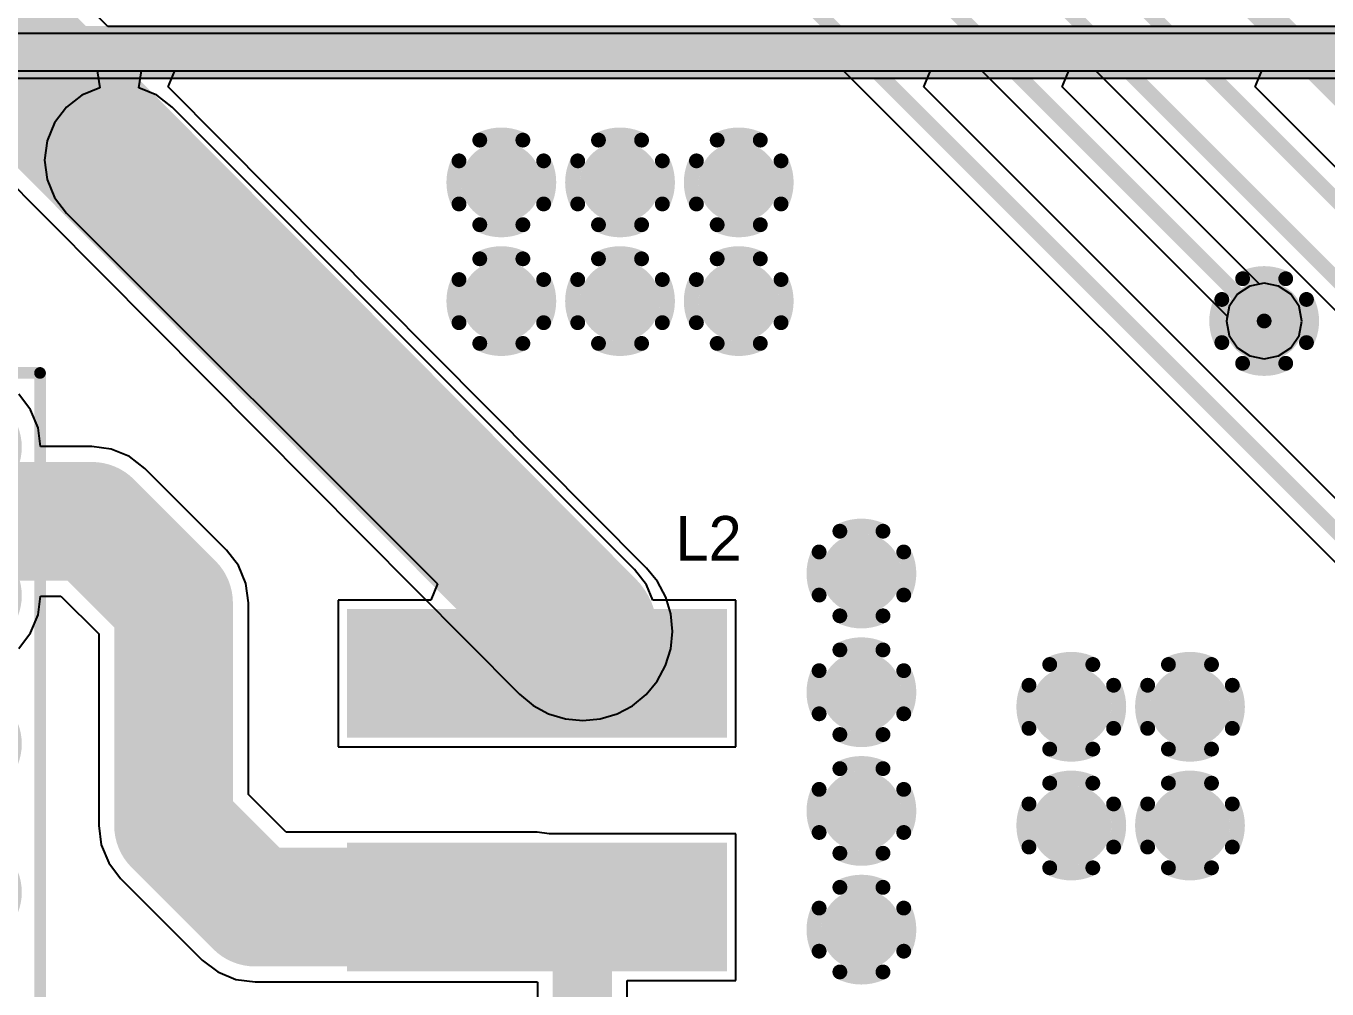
# Model space of a CAD drawing. Header units: millimetres. Extents: x 6.83 to 16.18, y 4.59 to 12.3.
# Drawn here: x 13.307 to 14.184, y 9.025 to 9.674 of the extents above; entities that cross this region are included whole.
import ezdxf

# ---------------------------------------------------------------- set-up
doc = ezdxf.new("R2010")
doc.units = ezdxf.units.MM
doc.header["$MEASUREMENT"] = 0
for name, color, linetype in [('BottomLayer', 5, 'Continuous'), ('BottomSolder', 6, 'Continuous'), ('InternalPlane1', 76, 'Continuous'), ('InternalPlane2', 16, 'Continuous'), ('MultiLayer', 9, 'Continuous'), ('PadHoleLayer', 156, 'Continuous'), ('TopLayer', 1, 'Continuous'), ('TopOverlay', 2, 'Continuous'), ('TopPaste', 8, 'Continuous'), ('TopSolder', 216, 'Continuous'), ('ViaHoleLayer', 16, 'Continuous')]:
    doc.layers.add(name, color=color, linetype=linetype)

# ---------------------------------------------------------------- blocks, each defined once
blk = doc.blocks.new('8040_115')
at = {"layer": 'TopLayer'}
for points in [[(-0.12402, 0.11811), (0.12402, 0.11811), (-0.12402, 0.19685), (0.12402, 0.19685)], [(-0.12402, -0.03937), (0.12402, -0.03937), (-0.12402, 0.03937), (0.12402, 0.03937)]]:
    blk.add_solid(points, dxfattribs=at)
at = {"layer": 'TopPaste'}
for points in [[(-0.12402, 0.11811), (0.12402, 0.11811), (-0.12402, 0.19685), (0.12402, 0.19685)], [(-0.12402, -0.03937), (0.12402, -0.03937), (-0.12402, 0.03937), (0.12402, 0.03937)]]:
    blk.add_solid(points, dxfattribs=at)
at = {"layer": 'TopSolder'}
for points in [[(-0.12802, 0.11411), (0.12802, 0.11411), (-0.12802, 0.20085), (0.12802, 0.20085)], [(-0.12802, -0.04337), (0.12802, -0.04337), (-0.12802, 0.04337), (0.12802, 0.04337)]]:
    blk.add_solid(points, dxfattribs=at)
blk = doc.blocks.new('HDR1X8_212')
at = {"layer": 'BottomLayer', "const_width": 0.02953}
for points in [[(0.08524, 0, 1), (0.11476, 0, 1)], [(0.18524, 0, 1), (0.21476, 0, 1)], [(0.28524, 0, 1), (0.31476, 0, 1)], [(0.38524, 0, 1), (0.41476, 0, 1)], [(0.48524, 0, 1), (0.51476, 0, 1)], [(0.58524, 0, 1), (0.61476, 0, 1)], [(0.68524, 0, 1), (0.71476, 0, 1)]]:
    blk.add_lwpolyline(points, format="xyb", close=True, dxfattribs=at)
at = {"layer": 'BottomLayer'}
blk.add_solid([(-0.02953, -0.02953), (0.02953, -0.02953), (-0.02953, 0.02953), (0.02953, 0.02953)], dxfattribs=at)
at = {"layer": 'BottomSolder', "const_width": 0.03353}
for points in [[(0.08324, 0, 1), (0.11676, 0, 1)], [(0.18324, 0, 1), (0.21676, 0, 1)], [(0.28324, 0, 1), (0.31676, 0, 1)], [(0.38324, 0, 1), (0.41676, 0, 1)], [(0.48324, 0, 1), (0.51676, 0, 1)], [(0.58324, 0, 1), (0.61676, 0, 1)], [(0.68324, 0, 1), (0.71676, 0, 1)]]:
    blk.add_lwpolyline(points, format="xyb", close=True, dxfattribs=at)
at = {"layer": 'BottomSolder'}
blk.add_solid([(-0.03353, -0.03353), (0.03353, -0.03353), (-0.03353, 0.03353), (0.03353, 0.03353)], dxfattribs=at)
at = {"layer": 'InternalPlane1', "const_width": 0.01}
for points in [[(-0.022, 0.03662, -0.277325), (0.022, 0.03662)], [(0.078, 0.03662, -0.277325), (0.122, 0.03662)], [(-0.03662, -0.022, -0.277325), (-0.03662, 0.022)], [(0.03662, 0.022, -0.277325), (0.03662, -0.022)], [(0.06338, -0.022, -0.277325), (0.06338, 0.022)], [(0.13662, 0.022, -0.277325), (0.13662, -0.022)], [(0.022, -0.03662, -0.277325), (-0.022, -0.03662)], [(0.122, -0.03662, -0.277325), (0.078, -0.03662)]]:
    blk.add_lwpolyline(points, format="xyb", dxfattribs=at)
at = {"layer": 'InternalPlane1'}
for points, const_width in [([(-0.0245, 0.03662, 1), (-0.0195, 0.03662, 1)], 0.005), ([(0.0195, 0.03662, 1), (0.0245, 0.03662, 1)], 0.005), ([(0.0755, 0.03662, 1), (0.0805, 0.03662, 1)], 0.005), ([(0.1195, 0.03662, 1), (0.1245, 0.03662, 1)], 0.005), ([(0.18114, 0, 1), (0.21886, 0, 1)], 0.03772), ([(0.28114, 0, 1), (0.31886, 0, 1)], 0.03772), ([(0.38114, 0, 1), (0.41886, 0, 1)], 0.03772), ([(0.48114, 0, 1), (0.51886, 0, 1)], 0.03772), ([(0.58114, 0, 1), (0.61886, 0, 1)], 0.03772), ([(0.68114, 0, 1), (0.71886, 0, 1)], 0.03772), ([(-0.03912, 0.022, 1), (-0.03412, 0.022, 1)], 0.005), ([(0.03412, 0.022, 1), (0.03912, 0.022, 1)], 0.005), ([(0.06088, 0.022, 1), (0.06588, 0.022, 1)], 0.005), ([(0.13412, 0.022, 1), (0.13912, 0.022, 1)], 0.005), ([(-0.03912, -0.022, 1), (-0.03412, -0.022, 1)], 0.005), ([(0.03412, -0.022, 1), (0.03912, -0.022, 1)], 0.005), ([(0.06088, -0.022, 1), (0.06588, -0.022, 1)], 0.005), ([(0.13412, -0.022, 1), (0.13912, -0.022, 1)], 0.005), ([(-0.0245, -0.03662, 1), (-0.0195, -0.03662, 1)], 0.005), ([(0.0195, -0.03662, 1), (0.0245, -0.03662, 1)], 0.005), ([(0.0755, -0.03662, 1), (0.0805, -0.03662, 1)], 0.005), ([(0.1195, -0.03662, 1), (0.1245, -0.03662, 1)], 0.005)]:
    blk.add_lwpolyline(points, format="xyb", close=True, dxfattribs=dict(at, const_width=const_width))
at = {"layer": 'InternalPlane2', "const_width": 0.03772}
for points in [[(-0.01886, 0, 1), (0.01886, 0, 1)], [(0.08114, 0, 1), (0.11886, 0, 1)], [(0.18114, 0, 1), (0.21886, 0, 1)], [(0.28114, 0, 1), (0.31886, 0, 1)], [(0.38114, 0, 1), (0.41886, 0, 1)], [(0.48114, 0, 1), (0.51886, 0, 1)], [(0.58114, 0, 1), (0.61886, 0, 1)], [(0.68114, 0, 1), (0.71886, 0, 1)]]:
    blk.add_lwpolyline(points, format="xyb", close=True, dxfattribs=at)
at = {"layer": 'MultiLayer', "const_width": 0.02953}
for points in [[(0.08524, 0, 1), (0.11476, 0, 1)], [(0.18524, 0, 1), (0.21476, 0, 1)], [(0.28524, 0, 1), (0.31476, 0, 1)], [(0.38524, 0, 1), (0.41476, 0, 1)], [(0.48524, 0, 1), (0.51476, 0, 1)], [(0.58524, 0, 1), (0.61476, 0, 1)], [(0.68524, 0, 1), (0.71476, 0, 1)]]:
    blk.add_lwpolyline(points, format="xyb", close=True, dxfattribs=at)
at = {"layer": 'MultiLayer'}
blk.add_solid([(-0.02953, -0.02953), (0.02953, -0.02953), (-0.02953, 0.02953), (0.02953, 0.02953)], dxfattribs=at)
at = {"layer": 'PadHoleLayer', "const_width": 0.01772}
for points in [[(-0.00886, 0, 1), (0.00886, 0, 1)], [(0.09114, 0, 1), (0.10886, 0, 1)], [(0.19114, 0, 1), (0.20886, 0, 1)], [(0.29114, 0, 1), (0.30886, 0, 1)], [(0.39114, 0, 1), (0.40886, 0, 1)], [(0.49114, 0, 1), (0.50886, 0, 1)], [(0.59114, 0, 1), (0.60886, 0, 1)], [(0.69114, 0, 1), (0.70886, 0, 1)]]:
    blk.add_lwpolyline(points, format="xyb", close=True, dxfattribs=at)
at = {"layer": 'TopLayer', "const_width": 0.02953}
for points in [[(0.08524, 0, 1), (0.11476, 0, 1)], [(0.18524, 0, 1), (0.21476, 0, 1)], [(0.28524, 0, 1), (0.31476, 0, 1)], [(0.38524, 0, 1), (0.41476, 0, 1)], [(0.48524, 0, 1), (0.51476, 0, 1)], [(0.58524, 0, 1), (0.61476, 0, 1)], [(0.68524, 0, 1), (0.71476, 0, 1)]]:
    blk.add_lwpolyline(points, format="xyb", close=True, dxfattribs=at)
at = {"layer": 'TopLayer'}
blk.add_solid([(-0.02953, -0.02953), (0.02953, -0.02953), (-0.02953, 0.02953), (0.02953, 0.02953)], dxfattribs=at)
at = {"layer": 'TopOverlay', "const_width": 0.00787}
for points in [[(-0.05, 0.05), (-0.05, -0.05)], [(-0.05, 0.05), (0.75, 0.05)], [(0.75, 0.05), (0.75, -0.05)], [(-0.05, -0.05), (0.75, -0.05)]]:
    blk.add_lwpolyline(points, dxfattribs=at)
at = {"layer": 'TopOverlay', "const_width": 0.00394}
for points in [[(-0.05197, 0.05, 1), (-0.04803, 0.05, 1)], [(-0.05197, 0.05, 1), (-0.04803, 0.05, 1)], [(0.74803, 0.05, 1), (0.75197, 0.05, 1)], [(0.74803, 0.05, 1), (0.75197, 0.05, 1)], [(-0.05197, -0.05, 1), (-0.04803, -0.05, 1)], [(-0.05197, -0.05, 1), (-0.04803, -0.05, 1)], [(0.74803, -0.05, 1), (0.75197, -0.05, 1)], [(0.74803, -0.05, 1), (0.75197, -0.05, 1)]]:
    blk.add_lwpolyline(points, format="xyb", close=True, dxfattribs=at)
at = {"layer": 'TopSolder', "const_width": 0.03353}
for points in [[(0.08324, 0, 1), (0.11676, 0, 1)], [(0.18324, 0, 1), (0.21676, 0, 1)], [(0.28324, 0, 1), (0.31676, 0, 1)], [(0.38324, 0, 1), (0.41676, 0, 1)], [(0.48324, 0, 1), (0.51676, 0, 1)], [(0.58324, 0, 1), (0.61676, 0, 1)], [(0.68324, 0, 1), (0.71676, 0, 1)]]:
    blk.add_lwpolyline(points, format="xyb", close=True, dxfattribs=at)
at = {"layer": 'TopSolder'}
blk.add_solid([(-0.03353, -0.03353), (0.03353, -0.03353), (-0.03353, 0.03353), (0.03353, 0.03353)], dxfattribs=at)

msp = doc.modelspace()

# ---------------------------------------------------------------- linework, layer by layer
at = {"layer": 'BottomLayer'}
for p, q in [((13.36257, 9.67389), (12.84588, 10.19347)), ((15.75477, 9.67389), (13.36257, 9.67389)), ((13.22225, 9.64399), (13.64013, 9.22378)), ((13.40315, 9.63308), (13.40769, 9.64399)), ((13.40769, 9.64399), (15.74171, 9.64399)), ((13.72563, 9.30881), (13.40315, 9.63308)), ((14.13213, 9.49886), (14.12386, 9.49333)), ((14.14188, 9.5008), (14.13213, 9.49886)), ((14.15164, 9.49886), (14.14188, 9.5008)), ((14.15991, 9.49333), (14.15164, 9.49886)), ((14.12386, 9.49333), (14.11833, 9.48506)), ((14.16543, 9.48506), (14.15991, 9.49333)), ((14.11833, 9.48506), (14.11639, 9.47531)), ((14.16737, 9.47531), (14.16543, 9.48506)), ((14.11639, 9.47531), (14.11833, 9.46555)), ((14.16543, 9.46555), (14.16737, 9.47531)), ((14.11833, 9.46555), (14.12386, 9.45728)), ((14.15991, 9.45728), (14.16543, 9.46555)), ((14.12386, 9.45728), (14.13213, 9.45176)), ((14.13213, 9.45176), (14.14188, 9.44982)), ((14.14188, 9.44982), (14.15164, 9.45176)), ((14.15164, 9.45176), (14.15991, 9.45728)), ((13.7331, 9.29965), (13.72563, 9.30881)), ((13.73864, 9.28921), (13.7331, 9.29965)), ((13.74204, 9.27789), (13.73864, 9.28921)), ((13.74317, 9.26613), (13.74204, 9.27789)), ((13.74198, 9.25437), (13.74317, 9.26613)), ((13.73851, 9.24307), (13.74198, 9.25437)), ((13.73291, 9.23266), (13.73851, 9.24307)), ((13.72539, 9.22355), (13.73291, 9.23266)), ((13.64013, 9.22378), (13.64924, 9.21626)), ((13.64924, 9.21626), (13.65965, 9.21066)), ((13.7058, 9.21053), (13.71623, 9.21607)), ((13.71623, 9.21607), (13.72539, 9.22355)), ((13.65965, 9.21066), (13.67095, 9.2072)), ((13.67095, 9.2072), (13.68271, 9.20601)), ((13.68271, 9.20601), (13.69448, 9.20713)), ((13.69448, 9.20713), (13.7058, 9.21053))]:
    msp.add_line(p, q, dxfattribs=at)
for points, const_width in [([(12.78558, 10.16859), (13.68288, 9.2663)], 0.1), ([(13.68188, 9.26531), (13.68688, 9.26031)], 0.04)]:
    msp.add_lwpolyline(points, dxfattribs=dict(at, const_width=const_width))
for points, const_width in [([(13.36128, 9.58031, 1), (13.38628, 9.58031, 1)], 0.025), ([(13.62028, 9.56872, 1), (13.63528, 9.56872, 1)], 0.015), ([(13.70028, 9.56872, 1), (13.71528, 9.56872, 1)], 0.015), ([(13.78028, 9.56872, 1), (13.79528, 9.56872, 1)], 0.015), ([(13.42802, 9.51357, 1), (13.45302, 9.51357, 1)], 0.025), ([(13.62028, 9.48872, 1), (13.63528, 9.48872, 1)], 0.015), ([(13.70028, 9.48872, 1), (13.71528, 9.48872, 1)], 0.015), ([(13.78028, 9.48872, 1), (13.79528, 9.48872, 1)], 0.015), ([(14.13438, 9.47531, 1), (14.14938, 9.47531, 1)], 0.015), ([(13.49438, 9.44531, 1), (13.51938, 9.44531, 1)], 0.025), ([(13.55438, 9.38359, 1), (13.57938, 9.38359, 1)], 0.025), ([(13.61591, 9.32031, 1), (13.64091, 9.32031, 1)], 0.025), ([(13.86296, 9.30513, 1), (13.87796, 9.30513, 1)], 0.015), ([(13.65788, 9.2663, 1), (13.70788, 9.2663, 1)], 0.05), ([(13.66938, 9.26531, 1), (13.69438, 9.26531, 1)], 0.025), ([(13.67188, 9.26531, 1), (13.69188, 9.26531, 1)], 0.02), ([(13.67688, 9.26031, 1), (13.69688, 9.26031, 1)], 0.02), ([(13.86296, 9.22513, 1), (13.87796, 9.22513, 1)], 0.015), ([(14.00438, 9.21531, 1), (14.01938, 9.21531, 1)], 0.015), ([(14.08438, 9.21531, 1), (14.09938, 9.21531, 1)], 0.015), ([(13.86296, 9.14513, 1), (13.87796, 9.14513, 1)], 0.015), ([(14.00438, 9.13531, 1), (14.01938, 9.13531, 1)], 0.015), ([(14.08438, 9.13531, 1), (14.09938, 9.13531, 1)], 0.015), ([(13.86296, 9.06513, 1), (13.87796, 9.06513, 1)], 0.015)]:
    msp.add_lwpolyline(points, format="xyb", close=True, dxfattribs=dict(at, const_width=const_width))
at = {"layer": 'BottomSolder'}
for points, const_width in [([(13.35928, 9.58031, 1), (13.38828, 9.58031, 1)], 0.029), ([(13.61828, 9.56872, 1), (13.63728, 9.56872, 1)], 0.019), ([(13.69828, 9.56872, 1), (13.71728, 9.56872, 1)], 0.019), ([(13.77828, 9.56872, 1), (13.79728, 9.56872, 1)], 0.019), ([(13.42602, 9.51357, 1), (13.45502, 9.51357, 1)], 0.029), ([(13.61828, 9.48872, 1), (13.63728, 9.48872, 1)], 0.019), ([(13.69828, 9.48872, 1), (13.71728, 9.48872, 1)], 0.019), ([(13.77828, 9.48872, 1), (13.79728, 9.48872, 1)], 0.019), ([(14.13238, 9.47531, 1), (14.15138, 9.47531, 1)], 0.019), ([(13.49238, 9.44531, 1), (13.52138, 9.44531, 1)], 0.029), ([(13.55238, 9.38359, 1), (13.58138, 9.38359, 1)], 0.029), ([(13.61391, 9.32031, 1), (13.64291, 9.32031, 1)], 0.029), ([(13.86096, 9.30513, 1), (13.87996, 9.30513, 1)], 0.019), ([(13.66738, 9.26531, 1), (13.69638, 9.26531, 1)], 0.029), ([(13.86096, 9.22513, 1), (13.87996, 9.22513, 1)], 0.019), ([(14.00238, 9.21531, 1), (14.02138, 9.21531, 1)], 0.019), ([(14.08238, 9.21531, 1), (14.10138, 9.21531, 1)], 0.019), ([(13.86096, 9.14513, 1), (13.87996, 9.14513, 1)], 0.019), ([(14.00238, 9.13531, 1), (14.02138, 9.13531, 1)], 0.019), ([(14.08238, 9.13531, 1), (14.10138, 9.13531, 1)], 0.019), ([(13.86096, 9.06513, 1), (13.87996, 9.06513, 1)], 0.019)]:
    msp.add_lwpolyline(points, format="xyb", close=True, dxfattribs=dict(at, const_width=const_width))
at = {"layer": 'InternalPlane1'}
msp.add_line((12.83117, 9.64402), (15.74996, 9.64402), dxfattribs=at)
at = {"layer": 'InternalPlane1', "const_width": 0.03}
msp.add_lwpolyline([(12.82263, 9.65909), (15.77448, 9.65909)], dxfattribs=at)
at = {"layer": 'InternalPlane1'}
for points, const_width in [([(13.35678, 9.58031, 1), (13.39078, 9.58031, 1)], 0.034), ([(13.61075, 9.59723, 1), (13.61575, 9.59723, 1)], 0.005), ([(13.6398, 9.59723, 1), (13.6448, 9.59723, 1)], 0.005), ([(13.69075, 9.59723, 1), (13.69575, 9.59723, 1)], 0.005), ([(13.7198, 9.59723, 1), (13.7248, 9.59723, 1)], 0.005), ([(13.77075, 9.59723, 1), (13.77575, 9.59723, 1)], 0.005), ([(13.7998, 9.59723, 1), (13.8048, 9.59723, 1)], 0.005), ([(13.59676, 9.58325, 1), (13.60176, 9.58325, 1)], 0.005), ([(13.65379, 9.58325, 1), (13.65879, 9.58325, 1)], 0.005), ([(13.67676, 9.58325, 1), (13.68176, 9.58325, 1)], 0.005), ([(13.73379, 9.58325, 1), (13.73879, 9.58325, 1)], 0.005), ([(13.75676, 9.58325, 1), (13.76176, 9.58325, 1)], 0.005), ([(13.81379, 9.58325, 1), (13.81879, 9.58325, 1)], 0.005), ([(13.59676, 9.55419, 1), (13.60176, 9.55419, 1)], 0.005), ([(13.65379, 9.55419, 1), (13.65879, 9.55419, 1)], 0.005), ([(13.67676, 9.55419, 1), (13.68176, 9.55419, 1)], 0.005), ([(13.73379, 9.55419, 1), (13.73879, 9.55419, 1)], 0.005), ([(13.75676, 9.55419, 1), (13.76176, 9.55419, 1)], 0.005), ([(13.81379, 9.55419, 1), (13.81879, 9.55419, 1)], 0.005), ([(13.42352, 9.51357, 1), (13.45752, 9.51357, 1)], 0.034), ([(13.61075, 9.54021, 1), (13.61575, 9.54021, 1)], 0.005), ([(13.6398, 9.54021, 1), (13.6448, 9.54021, 1)], 0.005), ([(13.69075, 9.54021, 1), (13.69575, 9.54021, 1)], 0.005), ([(13.7198, 9.54021, 1), (13.7248, 9.54021, 1)], 0.005), ([(13.77075, 9.54021, 1), (13.77575, 9.54021, 1)], 0.005), ([(13.7998, 9.54021, 1), (13.8048, 9.54021, 1)], 0.005), ([(13.61075, 9.51723, 1), (13.61575, 9.51723, 1)], 0.005), ([(13.6398, 9.51723, 1), (13.6448, 9.51723, 1)], 0.005), ([(13.69075, 9.51723, 1), (13.69575, 9.51723, 1)], 0.005), ([(13.7198, 9.51723, 1), (13.7248, 9.51723, 1)], 0.005), ([(13.77075, 9.51723, 1), (13.77575, 9.51723, 1)], 0.005), ([(13.7998, 9.51723, 1), (13.8048, 9.51723, 1)], 0.005), ([(13.59676, 9.50325, 1), (13.60176, 9.50325, 1)], 0.005), ([(13.65379, 9.50325, 1), (13.65879, 9.50325, 1)], 0.005), ([(13.67676, 9.50325, 1), (13.68176, 9.50325, 1)], 0.005), ([(13.73379, 9.50325, 1), (13.73879, 9.50325, 1)], 0.005), ([(13.75676, 9.50325, 1), (13.76176, 9.50325, 1)], 0.005), ([(13.81379, 9.50325, 1), (13.81879, 9.50325, 1)], 0.005), ([(14.12838, 9.47531, 1), (14.15538, 9.47531, 1)], 0.027), ([(13.48988, 9.44531, 1), (13.52388, 9.44531, 1)], 0.034), ([(13.59676, 9.47419, 1), (13.60176, 9.47419, 1)], 0.005), ([(13.65379, 9.47419, 1), (13.65879, 9.47419, 1)], 0.005), ([(13.67676, 9.47419, 1), (13.68176, 9.47419, 1)], 0.005), ([(13.73379, 9.47419, 1), (13.73879, 9.47419, 1)], 0.005), ([(13.75676, 9.47419, 1), (13.76176, 9.47419, 1)], 0.005), ([(13.81379, 9.47419, 1), (13.81879, 9.47419, 1)], 0.005), ([(13.61075, 9.46021, 1), (13.61575, 9.46021, 1)], 0.005), ([(13.6398, 9.46021, 1), (13.6448, 9.46021, 1)], 0.005), ([(13.69075, 9.46021, 1), (13.69575, 9.46021, 1)], 0.005), ([(13.7198, 9.46021, 1), (13.7248, 9.46021, 1)], 0.005), ([(13.77075, 9.46021, 1), (13.77575, 9.46021, 1)], 0.005), ([(13.7998, 9.46021, 1), (13.8048, 9.46021, 1)], 0.005), ([(13.54988, 9.38359, 1), (13.58388, 9.38359, 1)], 0.034), ([(13.61141, 9.32031, 1), (13.64541, 9.32031, 1)], 0.034), ([(13.85343, 9.33364, 1), (13.85843, 9.33364, 1)], 0.005), ([(13.88249, 9.33364, 1), (13.88749, 9.33364, 1)], 0.005), ([(13.83945, 9.31966, 1), (13.84445, 9.31966, 1)], 0.005), ([(13.89647, 9.31966, 1), (13.90147, 9.31966, 1)], 0.005), ([(13.66488, 9.26531, 1), (13.69888, 9.26531, 1)], 0.034), ([(13.83945, 9.2906, 1), (13.84445, 9.2906, 1)], 0.005), ([(13.89647, 9.2906, 1), (13.90147, 9.2906, 1)], 0.005), ([(13.85343, 9.27662, 1), (13.85843, 9.27662, 1)], 0.005), ([(13.88249, 9.27662, 1), (13.88749, 9.27662, 1)], 0.005), ([(13.85343, 9.25364, 1), (13.85843, 9.25364, 1)], 0.005), ([(13.88249, 9.25364, 1), (13.88749, 9.25364, 1)], 0.005), ([(13.83945, 9.23966, 1), (13.84445, 9.23966, 1)], 0.005), ([(13.89647, 9.23966, 1), (13.90147, 9.23966, 1)], 0.005), ([(13.99486, 9.24382, 1), (13.99986, 9.24382, 1)], 0.005), ([(14.02391, 9.24382, 1), (14.02891, 9.24382, 1)], 0.005), ([(14.07486, 9.24382, 1), (14.07986, 9.24382, 1)], 0.005), ([(14.10391, 9.24382, 1), (14.10891, 9.24382, 1)], 0.005), ([(13.98087, 9.22984, 1), (13.98587, 9.22984, 1)], 0.005), ([(14.0379, 9.22984, 1), (14.0429, 9.22984, 1)], 0.005), ([(14.06087, 9.22984, 1), (14.06587, 9.22984, 1)], 0.005), ([(14.1179, 9.22984, 1), (14.1229, 9.22984, 1)], 0.005), ([(13.83945, 9.2106, 1), (13.84445, 9.2106, 1)], 0.005), ([(13.89647, 9.2106, 1), (13.90147, 9.2106, 1)], 0.005), ([(13.85343, 9.19662, 1), (13.85843, 9.19662, 1)], 0.005), ([(13.88249, 9.19662, 1), (13.88749, 9.19662, 1)], 0.005), ([(13.98087, 9.20078, 1), (13.98587, 9.20078, 1)], 0.005), ([(14.0379, 9.20078, 1), (14.0429, 9.20078, 1)], 0.005), ([(14.06087, 9.20078, 1), (14.06587, 9.20078, 1)], 0.005), ([(14.1179, 9.20078, 1), (14.1229, 9.20078, 1)], 0.005), ([(13.99486, 9.1868, 1), (13.99986, 9.1868, 1)], 0.005), ([(14.02391, 9.1868, 1), (14.02891, 9.1868, 1)], 0.005), ([(14.07486, 9.1868, 1), (14.07986, 9.1868, 1)], 0.005), ([(14.10391, 9.1868, 1), (14.10891, 9.1868, 1)], 0.005), ([(13.85343, 9.17364, 1), (13.85843, 9.17364, 1)], 0.005), ([(13.88249, 9.17364, 1), (13.88749, 9.17364, 1)], 0.005), ([(13.83945, 9.15966, 1), (13.84445, 9.15966, 1)], 0.005), ([(13.89647, 9.15966, 1), (13.90147, 9.15966, 1)], 0.005), ([(13.99486, 9.16382, 1), (13.99986, 9.16382, 1)], 0.005), ([(14.02391, 9.16382, 1), (14.02891, 9.16382, 1)], 0.005), ([(14.07486, 9.16382, 1), (14.07986, 9.16382, 1)], 0.005), ([(14.10391, 9.16382, 1), (14.10891, 9.16382, 1)], 0.005), ([(13.98087, 9.14984, 1), (13.98587, 9.14984, 1)], 0.005), ([(14.0379, 9.14984, 1), (14.0429, 9.14984, 1)], 0.005), ([(14.06087, 9.14984, 1), (14.06587, 9.14984, 1)], 0.005), ([(14.1179, 9.14984, 1), (14.1229, 9.14984, 1)], 0.005), ([(13.83945, 9.1306, 1), (13.84445, 9.1306, 1)], 0.005), ([(13.89647, 9.1306, 1), (13.90147, 9.1306, 1)], 0.005), ([(13.85343, 9.11662, 1), (13.85843, 9.11662, 1)], 0.005), ([(13.88249, 9.11662, 1), (13.88749, 9.11662, 1)], 0.005), ([(13.98087, 9.12078, 1), (13.98587, 9.12078, 1)], 0.005), ([(14.0379, 9.12078, 1), (14.0429, 9.12078, 1)], 0.005), ([(14.06087, 9.12078, 1), (14.06587, 9.12078, 1)], 0.005), ([(14.1179, 9.12078, 1), (14.1229, 9.12078, 1)], 0.005), ([(13.99486, 9.1068, 1), (13.99986, 9.1068, 1)], 0.005), ([(14.02391, 9.1068, 1), (14.02891, 9.1068, 1)], 0.005), ([(14.07486, 9.1068, 1), (14.07986, 9.1068, 1)], 0.005), ([(14.10391, 9.1068, 1), (14.10891, 9.1068, 1)], 0.005), ([(13.85343, 9.09364, 1), (13.85843, 9.09364, 1)], 0.005), ([(13.88249, 9.09364, 1), (13.88749, 9.09364, 1)], 0.005), ([(13.83945, 9.07966, 1), (13.84445, 9.07966, 1)], 0.005), ([(13.89647, 9.07966, 1), (13.90147, 9.07966, 1)], 0.005), ([(13.83945, 9.0506, 1), (13.84445, 9.0506, 1)], 0.005), ([(13.89647, 9.0506, 1), (13.90147, 9.0506, 1)], 0.005), ([(13.85343, 9.03662, 1), (13.85843, 9.03662, 1)], 0.005), ([(13.88249, 9.03662, 1), (13.88749, 9.03662, 1)], 0.005)]:
    msp.add_lwpolyline(points, format="xyb", close=True, dxfattribs=dict(at, const_width=const_width))
at = {"layer": 'InternalPlane1', "const_width": 0.01}
for points in [[(13.61325, 9.59723, -0.240079), (13.6423, 9.59723)], [(13.69325, 9.59723, -0.240079), (13.7223, 9.59723)], [(13.77325, 9.59723, -0.240079), (13.8023, 9.59723)], [(13.59926, 9.55419, -0.240079), (13.59926, 9.58325)], [(13.65629, 9.58325, -0.240079), (13.65629, 9.55419)], [(13.67926, 9.55419, -0.240079), (13.67926, 9.58325)], [(13.73629, 9.58325, -0.240079), (13.73629, 9.55419)], [(13.75926, 9.55419, -0.240079), (13.75926, 9.58325)], [(13.81629, 9.58325, -0.240079), (13.81629, 9.55419)], [(13.6423, 9.54021, -0.240079), (13.61325, 9.54021)], [(13.7223, 9.54021, -0.240079), (13.69325, 9.54021)], [(13.8023, 9.54021, -0.240079), (13.77325, 9.54021)], [(13.61325, 9.51723, -0.240079), (13.6423, 9.51723)], [(13.69325, 9.51723, -0.240079), (13.7223, 9.51723)], [(13.77325, 9.51723, -0.240079), (13.8023, 9.51723)], [(13.59926, 9.47419, -0.240079), (13.59926, 9.50325)], [(13.65629, 9.50325, -0.240079), (13.65629, 9.47419)], [(13.67926, 9.47419, -0.240079), (13.67926, 9.50325)], [(13.73629, 9.50325, -0.240079), (13.73629, 9.47419)], [(13.75926, 9.47419, -0.240079), (13.75926, 9.50325)], [(13.81629, 9.50325, -0.240079), (13.81629, 9.47419)], [(13.6423, 9.46021, -0.240079), (13.61325, 9.46021)], [(13.7223, 9.46021, -0.240079), (13.69325, 9.46021)], [(13.8023, 9.46021, -0.240079), (13.77325, 9.46021)], [(13.85593, 9.33364, -0.240079), (13.88499, 9.33364)], [(13.84195, 9.2906, -0.240079), (13.84195, 9.31966)], [(13.89897, 9.31966, -0.240079), (13.89897, 9.2906)], [(13.88499, 9.27662, -0.240079), (13.85593, 9.27662)], [(13.85593, 9.25364, -0.240079), (13.88499, 9.25364)], [(13.99736, 9.24382, -0.240079), (14.02641, 9.24382)], [(14.07736, 9.24382, -0.240079), (14.10641, 9.24382)], [(13.84195, 9.2106, -0.240079), (13.84195, 9.23966)], [(13.89897, 9.23966, -0.240079), (13.89897, 9.2106)], [(13.98337, 9.20078, -0.240079), (13.98337, 9.22984)], [(14.0404, 9.22984, -0.240079), (14.0404, 9.20078)], [(14.06337, 9.20078, -0.240079), (14.06337, 9.22984)], [(14.1204, 9.22984, -0.240079), (14.1204, 9.20078)], [(13.88499, 9.19662, -0.240079), (13.85593, 9.19662)], [(14.02641, 9.1868, -0.240079), (13.99736, 9.1868)], [(14.10641, 9.1868, -0.240079), (14.07736, 9.1868)], [(13.85593, 9.17364, -0.240079), (13.88499, 9.17364)], [(13.99736, 9.16382, -0.240079), (14.02641, 9.16382)], [(14.07736, 9.16382, -0.240079), (14.10641, 9.16382)], [(13.84195, 9.1306, -0.240079), (13.84195, 9.15966)], [(13.89897, 9.15966, -0.240079), (13.89897, 9.1306)], [(13.98337, 9.12078, -0.240079), (13.98337, 9.14984)], [(14.0404, 9.14984, -0.240079), (14.0404, 9.12078)], [(14.06337, 9.12078, -0.240079), (14.06337, 9.14984)], [(14.1204, 9.14984, -0.240079), (14.1204, 9.12078)], [(13.88499, 9.11662, -0.240079), (13.85593, 9.11662)], [(14.02641, 9.1068, -0.240079), (13.99736, 9.1068)], [(14.10641, 9.1068, -0.240079), (14.07736, 9.1068)], [(13.85593, 9.09364, -0.240079), (13.88499, 9.09364)], [(13.84195, 9.0506, -0.240079), (13.84195, 9.07966)], [(13.89897, 9.07966, -0.240079), (13.89897, 9.0506)], [(13.88499, 9.03662, -0.240079), (13.85593, 9.03662)]]:
    msp.add_lwpolyline(points, format="xyb", dxfattribs=at)
at = {"layer": 'InternalPlane2'}
for p, q in [((15.74996, 9.66916), (12.82655, 9.66916)), ((12.82845, 9.63902), (15.74996, 9.63902))]:
    msp.add_line(p, q, dxfattribs=at)
at = {"layer": 'InternalPlane2', "const_width": 0.03}
msp.add_lwpolyline([(12.81763, 9.65409), (15.76507, 9.65409)], dxfattribs=at)
at = {"layer": 'InternalPlane2'}
for points, const_width in [([(13.35678, 9.58031, 1), (13.39078, 9.58031, 1)], 0.034), ([(13.61428, 9.56872, 1), (13.64128, 9.56872, 1)], 0.027), ([(13.69428, 9.56872, 1), (13.72128, 9.56872, 1)], 0.027), ([(13.77428, 9.56872, 1), (13.80128, 9.56872, 1)], 0.027), ([(13.42352, 9.51357, 1), (13.45752, 9.51357, 1)], 0.034), ([(13.61428, 9.48872, 1), (13.64128, 9.48872, 1)], 0.027), ([(13.69428, 9.48872, 1), (13.72128, 9.48872, 1)], 0.027), ([(13.77428, 9.48872, 1), (13.80128, 9.48872, 1)], 0.027), ([(14.12486, 9.50382, 1), (14.12986, 9.50382, 1)], 0.005), ([(14.15391, 9.50382, 1), (14.15891, 9.50382, 1)], 0.005), ([(14.11087, 9.48984, 1), (14.11587, 9.48984, 1)], 0.005), ([(14.1679, 9.48984, 1), (14.1729, 9.48984, 1)], 0.005), ([(13.48988, 9.44531, 1), (13.52388, 9.44531, 1)], 0.034), ([(14.11087, 9.46078, 1), (14.11587, 9.46078, 1)], 0.005), ([(14.1679, 9.46078, 1), (14.1729, 9.46078, 1)], 0.005), ([(14.12486, 9.4468, 1), (14.12986, 9.4468, 1)], 0.005), ([(14.15391, 9.4468, 1), (14.15891, 9.4468, 1)], 0.005), ([(13.54988, 9.38359, 1), (13.58388, 9.38359, 1)], 0.034), ([(13.61141, 9.32031, 1), (13.64541, 9.32031, 1)], 0.034), ([(13.85696, 9.30513, 1), (13.88396, 9.30513, 1)], 0.027), ([(13.66488, 9.26531, 1), (13.69888, 9.26531, 1)], 0.034), ([(13.85696, 9.22513, 1), (13.88396, 9.22513, 1)], 0.027), ([(13.99838, 9.21531, 1), (14.02538, 9.21531, 1)], 0.027), ([(14.07838, 9.21531, 1), (14.10538, 9.21531, 1)], 0.027), ([(13.85696, 9.14513, 1), (13.88396, 9.14513, 1)], 0.027), ([(13.99838, 9.13531, 1), (14.02538, 9.13531, 1)], 0.027), ([(14.07838, 9.13531, 1), (14.10538, 9.13531, 1)], 0.027), ([(13.85696, 9.06513, 1), (13.88396, 9.06513, 1)], 0.027)]:
    msp.add_lwpolyline(points, format="xyb", close=True, dxfattribs=dict(at, const_width=const_width))
at = {"layer": 'InternalPlane2', "const_width": 0.01}
for points in [[(14.12736, 9.50382, -0.240079), (14.15641, 9.50382)], [(14.11337, 9.46078, -0.240079), (14.11337, 9.48984)], [(14.1704, 9.48984, -0.240079), (14.1704, 9.46078)], [(14.15641, 9.4468, -0.240079), (14.12736, 9.4468)]]:
    msp.add_lwpolyline(points, format="xyb", dxfattribs=at)
at = {"layer": 'MultiLayer'}
for points, const_width in [([(13.36128, 9.58031, 1), (13.38628, 9.58031, 1)], 0.025), ([(13.62028, 9.56872, 1), (13.63528, 9.56872, 1)], 0.015), ([(13.70028, 9.56872, 1), (13.71528, 9.56872, 1)], 0.015), ([(13.78028, 9.56872, 1), (13.79528, 9.56872, 1)], 0.015), ([(13.42802, 9.51357, 1), (13.45302, 9.51357, 1)], 0.025), ([(13.62028, 9.48872, 1), (13.63528, 9.48872, 1)], 0.015), ([(13.70028, 9.48872, 1), (13.71528, 9.48872, 1)], 0.015), ([(13.78028, 9.48872, 1), (13.79528, 9.48872, 1)], 0.015), ([(14.13438, 9.47531, 1), (14.14938, 9.47531, 1)], 0.015), ([(13.49438, 9.44531, 1), (13.51938, 9.44531, 1)], 0.025), ([(13.55438, 9.38359, 1), (13.57938, 9.38359, 1)], 0.025), ([(13.61591, 9.32031, 1), (13.64091, 9.32031, 1)], 0.025), ([(13.86296, 9.30513, 1), (13.87796, 9.30513, 1)], 0.015), ([(13.66938, 9.26531, 1), (13.69438, 9.26531, 1)], 0.025), ([(13.86296, 9.22513, 1), (13.87796, 9.22513, 1)], 0.015), ([(14.00438, 9.21531, 1), (14.01938, 9.21531, 1)], 0.015), ([(14.08438, 9.21531, 1), (14.09938, 9.21531, 1)], 0.015), ([(13.86296, 9.14513, 1), (13.87796, 9.14513, 1)], 0.015), ([(14.00438, 9.13531, 1), (14.01938, 9.13531, 1)], 0.015), ([(14.08438, 9.13531, 1), (14.09938, 9.13531, 1)], 0.015), ([(13.86296, 9.06513, 1), (13.87796, 9.06513, 1)], 0.015)]:
    msp.add_lwpolyline(points, format="xyb", close=True, dxfattribs=dict(at, const_width=const_width))
at = {"layer": 'TopLayer'}
for p, q in [((12.83099, 9.644), (13.35543, 9.644)), ((13.35543, 9.644), (13.35728, 9.63247)), ((13.38338, 9.63247), (13.38523, 9.644)), ((13.38523, 9.644), (13.85836, 9.644)), ((13.85836, 9.644), (14.3969, 9.10546)), ((13.91253, 9.63309), (13.91705, 9.644)), ((13.91705, 9.644), (13.95156, 9.644)), ((13.95156, 9.644), (14.11703, 9.47853)), ((14.00573, 9.63309), (14.01025, 9.644)), ((14.01025, 9.644), (14.02835, 9.644)), ((14.02835, 9.644), (14.49711, 9.17524)), ((14.13573, 9.63309), (14.14025, 9.644)), ((14.14025, 9.644), (14.26283, 9.644)), ((13.34512, 9.62743), (13.33467, 9.61942)), ((13.35728, 9.63247), (13.34512, 9.62743)), ((13.39555, 9.62743), (13.38338, 9.63247)), ((13.40599, 9.61942), (13.39555, 9.62743)), ((14.42301, 9.12261), (13.91253, 9.63309)), ((14.13866, 9.50016), (14.00573, 9.63309)), ((14.5505, 9.21833), (14.13573, 9.63309)), ((13.33467, 9.61942), (13.32666, 9.60897)), ((13.71754, 9.30786), (13.40599, 9.61942)), ((13.32666, 9.60897), (13.32162, 9.59681)), ((13.32162, 9.59681), (13.3199, 9.58376)), ((13.3199, 9.58376), (13.32162, 9.5707)), ((13.32162, 9.5707), (13.32666, 9.55854)), ((13.32666, 9.55854), (13.33467, 9.5481)), ((13.33467, 9.5481), (13.5847, 9.29807)), ((14.14188, 9.5008), (14.13866, 9.50016)), ((14.15164, 9.49886), (14.14188, 9.5008)), ((14.15991, 9.49333), (14.15164, 9.49886)), ((14.16543, 9.48506), (14.15991, 9.49333)), ((14.11703, 9.47853), (14.11639, 9.47531)), ((14.16737, 9.47531), (14.16543, 9.48506)), ((14.11639, 9.47531), (14.11833, 9.46555)), ((14.16543, 9.46555), (14.16737, 9.47531)), ((14.11833, 9.46555), (14.12386, 9.45728)), ((14.15991, 9.45728), (14.16543, 9.46555)), ((14.12386, 9.45728), (14.13213, 9.45176)), ((14.13213, 9.45176), (14.14188, 9.44982)), ((14.14188, 9.44982), (14.15164, 9.45176)), ((14.15164, 9.45176), (14.15991, 9.45728)), ((13.31056, 9.41552), (13.30254, 9.42597)), ((13.3156, 9.40336), (13.31056, 9.41552)), ((13.31726, 9.39074), (13.3156, 9.40336)), ((13.35188, 9.39074), (13.31726, 9.39074)), ((13.36494, 9.38902), (13.35188, 9.39074)), ((13.3771, 9.38398), (13.36494, 9.38902)), ((13.38754, 9.37597), (13.3771, 9.38398)), ((13.44254, 9.32097), (13.38754, 9.37597)), ((13.45056, 9.31052), (13.44254, 9.32097)), ((13.4556, 9.29836), (13.45056, 9.31052)), ((13.72556, 9.29742), (13.71754, 9.30786)), ((13.45732, 9.28531), (13.4556, 9.29836)), ((13.5847, 9.29807), (13.58018, 9.28716)), ((13.72981, 9.28716), (13.72556, 9.29742)), ((13.3156, 9.27726), (13.31726, 9.28988)), ((13.31726, 9.28988), (13.33099, 9.28988)), ((13.33099, 9.28988), (13.35645, 9.26442)), ((13.45732, 9.1562), (13.45732, 9.28531)), ((13.58018, 9.28716), (13.51787, 9.28716)), ((13.51787, 9.28716), (13.51787, 9.18842)), ((13.7859, 9.28716), (13.72981, 9.28716)), ((13.7859, 9.18842), (13.7859, 9.28716)), ((13.31056, 9.26509), (13.3156, 9.27726)), ((13.30254, 9.25465), (13.31056, 9.26509)), ((13.35645, 9.26442), (13.35645, 9.13531)), ((13.51787, 9.18842), (13.7859, 9.18842)), ((13.48277, 9.13074), (13.45732, 9.1562)), ((13.35645, 9.13531), (13.35817, 9.12226)), ((13.65188, 9.13074), (13.48277, 9.13074)), ((13.65995, 9.12968), (13.65188, 9.13074)), ((13.7859, 9.12968), (13.65995, 9.12968)), ((13.7859, 9.03094), (13.7859, 9.12968)), ((13.35817, 9.12226), (13.36321, 9.11009)), ((13.36321, 9.11009), (13.37122, 9.09965)), ((13.37122, 9.09965), (13.42622, 9.04465)), ((13.42622, 9.04465), (13.43667, 9.03663)), ((13.43667, 9.03663), (13.44883, 9.03159)), ((13.44883, 9.03159), (13.46188, 9.02988)), ((13.7126, 9.0088), (13.7126, 9.03094)), ((13.7126, 9.03094), (13.7859, 9.03094)), ((13.46188, 9.02988), (13.65188, 9.02988)), ((13.65188, 9.02988), (13.65208, 9.0297)), ((13.65208, 9.0297), (13.65208, 9.0088))]:
    msp.add_line(p, q, dxfattribs=at)
for points, const_width in [([(13.4401, 10.38403), (14.22655, 9.59759)], 0.02), ([(13.40834, 10.33885), (14.54328, 9.20391)], 0.01), ([(13.39154, 10.30245), (14.5124, 9.18158)], 0.01), ([(13.35245, 10.26474), (14.14188, 9.47531)], 0.01), ([(13.29733, 10.22666), (14.41219, 9.1118)], 0.01), ([(13.37033, 9.58376), (13.68188, 9.2722)], 0.08), ([(13.26688, 9.34031), (13.35188, 9.34031)], 0.08), ([(13.35188, 9.34031), (13.40688, 9.28531)], 0.08), ([(13.40688, 9.13531), (13.40688, 9.28531)], 0.08), ([(13.68188, 9.24031), (13.68188, 9.2722)], 0.08), ([(13.40688, 9.13531), (13.46188, 9.08031)], 0.08), ([(13.46188, 9.08031), (13.65188, 9.08031)], 0.08), ([(13.68234, 8.93531), (13.68234, 9.07007)], 0.04)]:
    msp.add_lwpolyline(points, dxfattribs=dict(at, const_width=const_width))
for points, const_width in [([(13.35033, 9.58376, 1), (13.39033, 9.58376, 1)], 0.04), ([(13.36128, 9.58031, 1), (13.38628, 9.58031, 1)], 0.025), ([(13.62028, 9.56872, 1), (13.63528, 9.56872, 1)], 0.015), ([(13.70028, 9.56872, 1), (13.71528, 9.56872, 1)], 0.015), ([(13.78028, 9.56872, 1), (13.79528, 9.56872, 1)], 0.015), ([(13.42802, 9.51357, 1), (13.45302, 9.51357, 1)], 0.025), ([(13.62028, 9.48872, 1), (13.63528, 9.48872, 1)], 0.015), ([(13.70028, 9.48872, 1), (13.71528, 9.48872, 1)], 0.015), ([(13.78028, 9.48872, 1), (13.79528, 9.48872, 1)], 0.015), ([(14.13438, 9.47531, 1), (14.14938, 9.47531, 1)], 0.015), ([(14.13938, 9.47531, 1), (14.14438, 9.47531, 1)], 0.005), ([(13.49438, 9.44531, 1), (13.51938, 9.44531, 1)], 0.025), ([(13.55438, 9.38359, 1), (13.57938, 9.38359, 1)], 0.025), ([(13.33188, 9.34031, 1), (13.37188, 9.34031, 1)], 0.04), ([(13.33188, 9.34031, 1), (13.37188, 9.34031, 1)], 0.04), ([(13.61591, 9.32031, 1), (13.64091, 9.32031, 1)], 0.025), ([(13.38688, 9.28531, 1), (13.42688, 9.28531, 1)], 0.04), ([(13.38688, 9.28531, 1), (13.42688, 9.28531, 1)], 0.04), ([(13.86296, 9.30513, 1), (13.87796, 9.30513, 1)], 0.015), ([(13.66188, 9.2722, 1), (13.70188, 9.2722, 1)], 0.04), ([(13.66188, 9.2722, 1), (13.70188, 9.2722, 1)], 0.04), ([(13.66938, 9.26531, 1), (13.69438, 9.26531, 1)], 0.025), ([(13.66188, 9.24031, 1), (13.70188, 9.24031, 1)], 0.04), ([(13.86296, 9.22513, 1), (13.87796, 9.22513, 1)], 0.015), ([(14.00438, 9.21531, 1), (14.01938, 9.21531, 1)], 0.015), ([(14.08438, 9.21531, 1), (14.09938, 9.21531, 1)], 0.015), ([(13.38688, 9.13531, 1), (13.42688, 9.13531, 1)], 0.04), ([(13.38688, 9.13531, 1), (13.42688, 9.13531, 1)], 0.04), ([(13.86296, 9.14513, 1), (13.87796, 9.14513, 1)], 0.015), ([(14.00438, 9.13531, 1), (14.01938, 9.13531, 1)], 0.015), ([(14.08438, 9.13531, 1), (14.09938, 9.13531, 1)], 0.015), ([(13.44188, 9.08031, 1), (13.48188, 9.08031, 1)], 0.04), ([(13.44188, 9.08031, 1), (13.48188, 9.08031, 1)], 0.04), ([(13.63188, 9.08031, 1), (13.67188, 9.08031, 1)], 0.04), ([(13.67234, 9.07007, 1), (13.69234, 9.07007, 1)], 0.02), ([(13.86296, 9.06513, 1), (13.87796, 9.06513, 1)], 0.015)]:
    msp.add_lwpolyline(points, format="xyb", close=True, dxfattribs=dict(at, const_width=const_width))
at = {"layer": 'TopSolder'}
for points, const_width in [([(13.35928, 9.58031, 1), (13.38828, 9.58031, 1)], 0.029), ([(13.61828, 9.56872, 1), (13.63728, 9.56872, 1)], 0.019), ([(13.69828, 9.56872, 1), (13.71728, 9.56872, 1)], 0.019), ([(13.77828, 9.56872, 1), (13.79728, 9.56872, 1)], 0.019), ([(13.42602, 9.51357, 1), (13.45502, 9.51357, 1)], 0.029), ([(13.61828, 9.48872, 1), (13.63728, 9.48872, 1)], 0.019), ([(13.69828, 9.48872, 1), (13.71728, 9.48872, 1)], 0.019), ([(13.77828, 9.48872, 1), (13.79728, 9.48872, 1)], 0.019), ([(14.13238, 9.47531, 1), (14.15138, 9.47531, 1)], 0.019), ([(13.49238, 9.44531, 1), (13.52138, 9.44531, 1)], 0.029), ([(13.55238, 9.38359, 1), (13.58138, 9.38359, 1)], 0.029), ([(13.61391, 9.32031, 1), (13.64291, 9.32031, 1)], 0.029), ([(13.86096, 9.30513, 1), (13.87996, 9.30513, 1)], 0.019), ([(13.66738, 9.26531, 1), (13.69638, 9.26531, 1)], 0.029), ([(13.86096, 9.22513, 1), (13.87996, 9.22513, 1)], 0.019), ([(14.00238, 9.21531, 1), (14.02138, 9.21531, 1)], 0.019), ([(14.08238, 9.21531, 1), (14.10138, 9.21531, 1)], 0.019), ([(13.86096, 9.14513, 1), (13.87996, 9.14513, 1)], 0.019), ([(14.00238, 9.13531, 1), (14.02138, 9.13531, 1)], 0.019), ([(14.08238, 9.13531, 1), (14.10138, 9.13531, 1)], 0.019), ([(13.86096, 9.06513, 1), (13.87996, 9.06513, 1)], 0.019)]:
    msp.add_lwpolyline(points, format="xyb", close=True, dxfattribs=dict(at, const_width=const_width))
at = {"layer": 'ViaHoleLayer'}
for points, const_width in [([(13.36678, 9.58031, 1), (13.38078, 9.58031, 1)], 0.014), ([(13.62428, 9.56872, 1), (13.63128, 9.56872, 1)], 0.007), ([(13.70428, 9.56872, 1), (13.71128, 9.56872, 1)], 0.007), ([(13.78428, 9.56872, 1), (13.79128, 9.56872, 1)], 0.007), ([(13.43352, 9.51357, 1), (13.44752, 9.51357, 1)], 0.014), ([(13.62428, 9.48872, 1), (13.63128, 9.48872, 1)], 0.007), ([(13.70428, 9.48872, 1), (13.71128, 9.48872, 1)], 0.007), ([(13.78428, 9.48872, 1), (13.79128, 9.48872, 1)], 0.007), ([(14.13838, 9.47531, 1), (14.14538, 9.47531, 1)], 0.007), ([(13.49988, 9.44531, 1), (13.51388, 9.44531, 1)], 0.014), ([(13.55988, 9.38359, 1), (13.57388, 9.38359, 1)], 0.014), ([(13.62141, 9.32031, 1), (13.63541, 9.32031, 1)], 0.014), ([(13.86696, 9.30513, 1), (13.87396, 9.30513, 1)], 0.007), ([(13.67488, 9.26531, 1), (13.68888, 9.26531, 1)], 0.014), ([(13.86696, 9.22513, 1), (13.87396, 9.22513, 1)], 0.007), ([(14.00838, 9.21531, 1), (14.01538, 9.21531, 1)], 0.007), ([(14.08838, 9.21531, 1), (14.09538, 9.21531, 1)], 0.007), ([(13.86696, 9.14513, 1), (13.87396, 9.14513, 1)], 0.007), ([(14.00838, 9.13531, 1), (14.01538, 9.13531, 1)], 0.007), ([(14.08838, 9.13531, 1), (14.09538, 9.13531, 1)], 0.007), ([(13.86696, 9.06513, 1), (13.87396, 9.06513, 1)], 0.007)]:
    msp.add_lwpolyline(points, format="xyb", close=True, dxfattribs=dict(at, const_width=const_width))

# ---------------------------------------------------------------- block references
for name, p, rotation in [('HDR1X8_212', (13.26688, 8.69031), 90), ('8040_115', (13.65188, 9.08031), 360)]:
    msp.add_blockref(name, p, dxfattribs=dict(rotation=rotation))

# ---------------------------------------------------------------- texts
at = {"layer": 'TopOverlay'}
msp.add_text('L2', height=0.03, dxfattribs=at).set_placement((13.74513, 9.3139))

doc.saveas('drawing.dxf')
